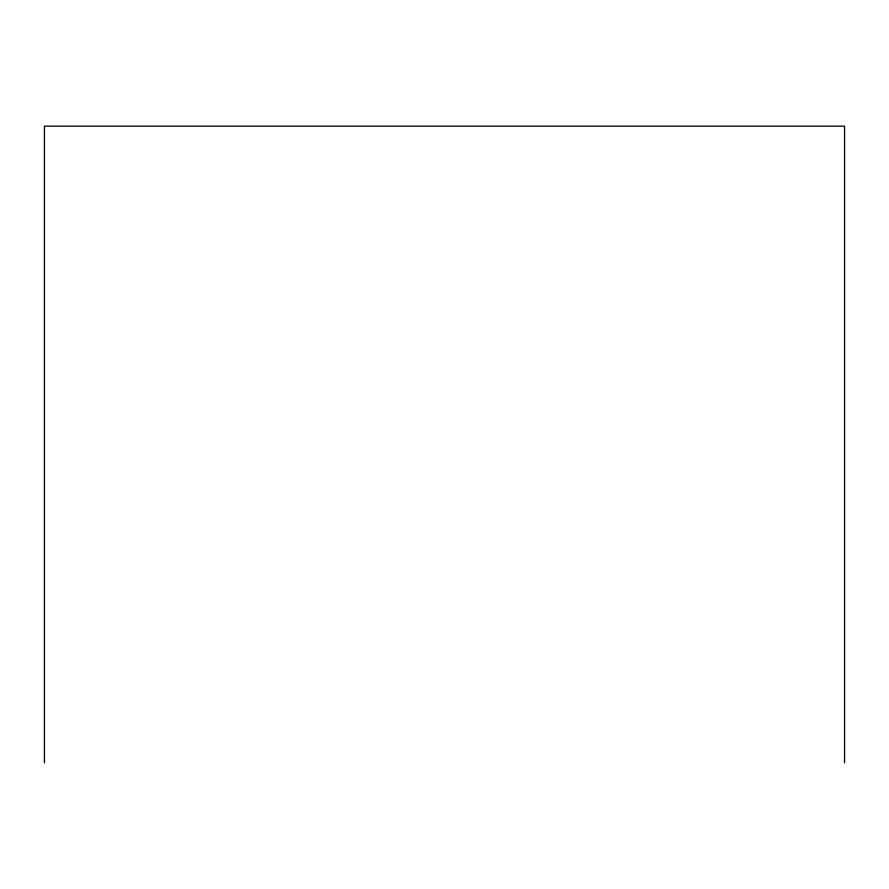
<?xml version="1.0" encoding="UTF-8"?>
<svg xmlns="http://www.w3.org/2000/svg" width="889" height="889" viewBox="0 0 889 889"><rect width="100%" height="100%" fill="white"/><g stroke="black" fill="none" stroke-linecap="round" stroke-linejoin="round"><path stroke-width="1.33" d="M844.55 762.829L844.55 126.171L44.45 126.171L44.45 762.829"/></g></svg>
